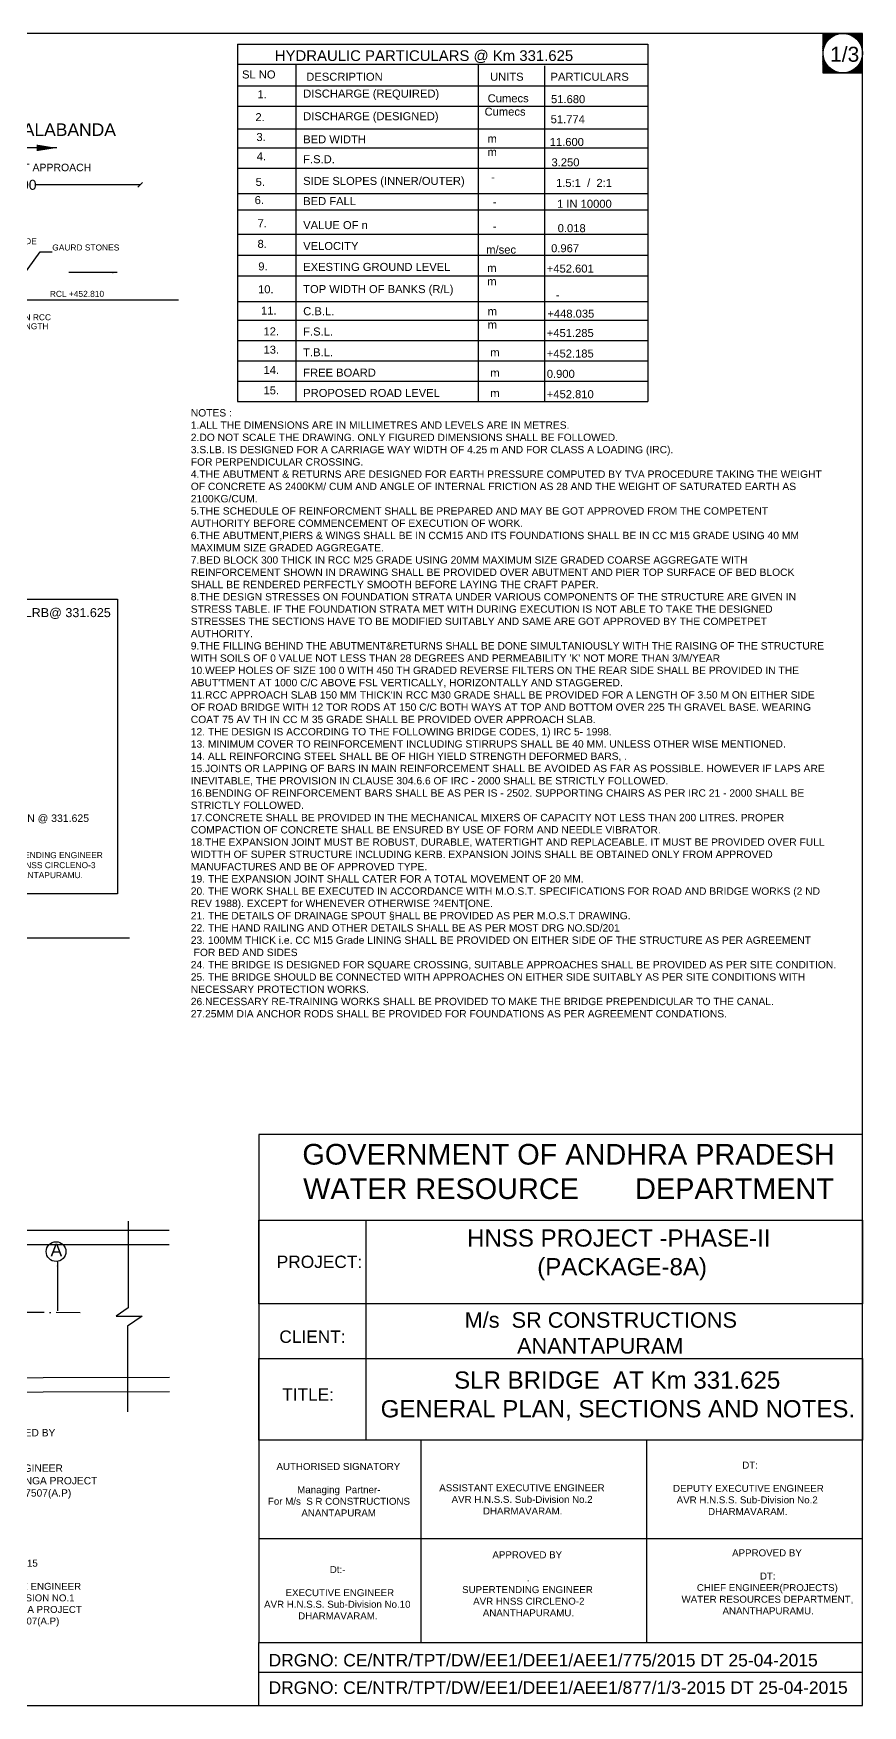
# Model space of a CAD drawing. Header units: millimetres. Extents: x 5124 to 3404099, y 2311 to 45957502.
# Drawn here: x 3387514 to 3404099, y 45924050 to 45957502 of the extents above; entities that cross this region are included whole.
import ezdxf

# ---------------------------------------------------------------- set-up
doc = ezdxf.new("R2010")
doc.units = ezdxf.units.MM
doc.header["$MEASUREMENT"] = 0
doc.linetypes.add('ACAD_ISO10W100', pattern=[18, 12, -3, 0, -3])
for name, color, linetype in [('DIMENSION', 7, 'Continuous'), ('DRAWING', 7, 'Continuous'), ('TEXT', 7, 'Continuous')]:
    doc.layers.add(name, color=color, linetype=linetype)
doc.styles.get("Standard").update_dxf_attribs({"font": 'arial.ttf', "height": 200})
doc.dimstyles.get("Standard").update_dxf_attribs({"dimtxt": 200, "dimasz": 110, "dimexe": 0.18, "dimexo": 0.0625, "dimgap": 0.09, "dimtad": 0, "dimtih": 1, "dimtoh": 1, "dimdec": 0, "dimzin": 0, "dimdsep": 46, "dimtxsty": 'Standard', "dimblk": 'OBLIQUE', "dimcen": 0.09, "dimse1": 1, "dimse2": 1, "dimadec": 0, "dimazin": 0, "dimtfac": 1, "dimtdec": 0, "dimtofl": 0, "dimtmove": 0, "dimatfit": 3, "dimfxl": 1, "dimtolj": 1, "dimtzin": 0, "dimarcsym": 0})

# ---------------------------------------------------------------- blocks, each defined once
blk = doc.blocks.new('_Oblique')
at = {"color": 0, "linetype": 'ByBlock', "lineweight": -2}
blk.add_line((-0.5, -0.5), (0.5, 0.5), dxfattribs=at)
blk = doc.blocks.new('*D48')
at = {"layer": 'Defpoints', "color": 0, "transparency": 16777216}
for p in [(3389649, 45954472), (3389649, 45954472), (3384725, 45952174)]:
    blk.add_point(p, dxfattribs=at)
at = {"layer": 'DRAWING', "color": 0, "lineweight": -2, "transparency": 16777216}
for p, q in [((3384725, 45954472), (3386821, 45954472)), ((3389649, 45954472), (3387554, 45954472))]:
    blk.add_line(p, q, dxfattribs=at)
at = {"layer": 'DRAWING', "color": 0, "lineweight": -2, "transparency": 16777216, "xscale": 95, "yscale": 95, "zscale": 95, "rotation": 180}
blk.add_blockref('_Oblique', (3384725, 45954472), dxfattribs=at)
at = {"layer": 'DRAWING', "color": 0, "lineweight": -2, "transparency": 16777216, "xscale": 95, "yscale": 95, "zscale": 95}
blk.add_blockref('_Oblique', (3389649, 45954472), dxfattribs=at)
at = {"layer": 'DRAWING', "color": 0, "transparency": 16777216, "insert": (3387187, 45954472), "char_height": 200, "attachment_point": 5}
blk.add_mtext('\\A1;15000', dxfattribs=at)

msp = doc.modelspace()

# ---------------------------------------------------------------- hatches: boundary and pattern name
at = {"layer": 'DIMENSION'}
h = msp.add_hatch(dxfattribs=at)
h.set_pattern_fill('ANSI31', color=256, style=0)
h.set_pattern_definition([(45, (276967.14272, -4732.3712), (-0.08838834764832, 0.08838834764832), [])])
h.paths.add_polyline_path([(3403703.5, 45957501.5), (3403305.5, 45957501.5), (3403305.5, 45956715.9), (3403641.8, 45956715.9, -0.3690245), (3403308.3, 45957106.3, -0.4142136)])
h.paths.add_polyline_path([(3404098.8, 45957501.5), (3403703.5, 45957501.5, -0.4142136), (3404098.8, 45957106.3)])
h.paths.add_polyline_path([(3404098.8, 45957106.3, -0.3690245), (3403765.2, 45956715.9), (3404098.8, 45956715.9)])

# ---------------------------------------------------------------- linework, layer by layer
at = {"layer": 'Defpoints'}
msp.add_lwpolyline([(3392019.7, 45924050.1), (3392019.7, 45925312.3)], dxfattribs=at)
at = {"layer": 'DIMENSION'}
msp.add_lwpolyline([(3404098.8, 45957501.5), (3403305.5, 45957501.5), (3403305.5, 45956715.9), (3404098.8, 45956715.9)], close=True, dxfattribs=at)
msp.add_circle((3403703.5, 45957106.3), 395.3, dxfattribs=at)
at = {"layer": 'DRAWING'}
msp.add_line((3389435.4, 45939400.8), (3375229.1, 45939400.8), dxfattribs=at)
for points in [[(3404098.8, 45957501.5), (3354355.4, 45957501.5), (3354355.4, 45924050.1), (3404098.8, 45924050.1)], [(3381826.9, 45946185.9), (3389194, 45946185.9), (3389194, 45940287), (3381826.9, 45940287)]]:
    msp.add_lwpolyline(points, close=True, dxfattribs=at)
for points in [[(3384725.5, 45952174), (3390417.8, 45952174)], [(3374974.8, 45933558), (3390231.8, 45933558)], [(3389405.6, 45933740.3), (3389405.6, 45932006.4), (3389169.3, 45931842.3), (3389688.9, 45931842.3), (3389394.7, 45931640), (3389394.7, 45929925.7)], [(3374974.8, 45933274.1), (3390231.8, 45933274.1)], [(3382653.5, 45930598.3), (3390235.1, 45930617.4)], [(3382653.2, 45930314.3), (3390235.8, 45930333.5)]]:
    msp.add_lwpolyline(points, dxfattribs=at)
at = {"layer": 'DRAWING', "linetype": 'ACAD_ISO10W100', "ltscale": 40}
msp.add_lwpolyline([(3388449.5, 45931909.5), (3358031.2, 45931947.9)], dxfattribs=at)
at = {"layer": 'DRAWING'}
msp.add_circle((3387966.3, 45933131.4), 196.9, dxfattribs=at)
at = {"layer": 'TEXT', "ltscale": 0.02}
for points in [[(3391597.3, 45957286.8), (3399803.5, 45957286.8)], [(3391597.3, 45956884.3), (3399803.5, 45956884.3)], [(3392763.3, 45956884.3), (3392763.3, 45950137.1)], [(3396408.8, 45956884.3), (3396408.8, 45950137.1)], [(3397739.3, 45956851.5), (3397739.3, 45950137.1)], [(3391597.3, 45956454.3), (3399803.5, 45956454.3)], [(3391597.3, 45956047.6), (3399803.5, 45956047.6)], [(3391597.3, 45955594.3), (3399803.5, 45955594.3)], [(3391597.3, 45955210.8), (3399803.5, 45955210.8)], [(3391597.3, 45954804), (3399803.5, 45954804)], [(3391597.3, 45954300.1), (3399803.5, 45954300.1)], [(3391597.3, 45953974.7), (3399803.5, 45953974.7)], [(3391597.3, 45953486.5), (3399803.5, 45953486.5)], [(3391597.3, 45953068.2), (3399803.5, 45953068.2)], [(3391597.3, 45952649.8), (3399803.5, 45952649.8)], [(3391597.3, 45952135.9), (3399803.5, 45952135.9)], [(3391597.3, 45951764), (3399803.5, 45951764)], [(3391597.3, 45951357.3), (3399803.5, 45951357.3)], [(3391597.3, 45950950.5), (3399803.5, 45950950.5)], [(3391597.3, 45950543.8), (3399803.5, 45950543.8)], [(3391597.3, 45950137.1), (3399803.5, 45950137.1)]]:
    msp.add_lwpolyline(points, dxfattribs=at)
at = {"layer": 'TEXT'}
for points in [[(3391597.3, 45957286.8), (3391597.3, 45950137.1)], [(3399803.5, 45957286.8), (3399803.5, 45950137.1)], [(3394164.6, 45933760.3), (3394164.6, 45929357.4)], [(3395259.9, 45929357.4), (3395259.9, 45925312.3)], [(3399775.5, 45929357.4), (3399775.5, 45925312.3)], [(3392019.7, 45927389.2), (3404098.8, 45927389.2)], [(3392019.7, 45924721), (3404098.8, 45924721)]]:
    msp.add_lwpolyline(points, dxfattribs=at)
for points in [[(3404098.8, 45935471.7), (3392019.7, 45935471.7), (3392019.7, 45925312.3), (3404098.8, 45925312.3)], [(3392019.7, 45933760.3), (3404098.8, 45933760.3), (3404098.8, 45932085.5), (3392019.7, 45932085.5)], [(3392019.7, 45930991.8), (3404098.8, 45930991.8), (3404098.8, 45929357.4), (3392019.7, 45929357.4)]]:
    msp.add_lwpolyline(points, close=True, dxfattribs=at)

# ---------------------------------------------------------------- texts
for s, height, p in [('KAPPALABANDA', 250, (3386368.8, 45955452)), ('15000MM STRAIGHT APPROACH', 150, (3385387.4, 45954745.4)), ('75TH.WEARING COAT IN CC M35 GRADE', 120, (3384293.4, 45953285.8)), ('GAURD STONES', 120, (3387890.5, 45953159.4)), ('RCL +452.810', 120, (3387841.9, 45952232)), ('150 THICK APPROACH SLAB IN RCC', 120, (3384949.8, 45951763.7)), ('M30 ,3500 LENGTH', 120, (3386296.8, 45951584)), ('THE TRAIL PIT PARTICULARS FOR SLAB SLRB@ 331.625', 180, (3382210.9, 45945824.5)), ("CERTIFIED THAT THE TP'S CLASSIFICATION @ 331.625", 150, (3383064, 45941727)), ('A', 250, (3387856.4, 45933039.4)), ('APPROVED BY ', 146.557, (3386484.7, 45929435.8)), ('N.T.R-TELUGU GANGA PROJECT', 146.557, (3385551.6, 45928475.8)), ('TIRUPATHI-517507(A.P)', 146.557, (3385972.6, 45928230.7))]:
    msp.add_text(s, height=height, dxfattribs=at).set_placement(p)
at = {"layer": 'TEXT', "attachment_point": 1}
for s, insert, char_height, width in [('\\PHYDRAULIC PARTICULARS @ Km 331.625', (3392341.8, 45957520.1), 213.424, 9076.723), ('1/3', (3403450, 45957235.2), 300, 425.761), (' SL NO', (3391624.3, 45956760.8), 160.07, 1180.245), (' DESCRIPTION ', (3392909.8, 45956715.5), 160.068, 2727.996), ('UNITS', (3396648, 45956715.5), 160.07, 1062.344), ('PARTICULARS', (3397857.4, 45956715.5), 160.068, 2544.491), ('1.', (3391995.1, 45956365.4), 160.07, 236.297), ('DISCHARGE (REQUIRED)', (3392909.8, 45956378.7), 160.068, 4463.254), (' Cumecs \\PCumecs \\P ', (3396538.1, 45956284.1), 160.07, 998.575), ('51.680', (3397867.5, 45956267), 160.07, 880.985), ('2.', (3391954.1, 45955907.1), 160.07, 236.297), ('DISCHARGE (DESIGNED)', (3392909.8, 45955925.4), 160.068, 4442.825), ('\\P51.774', (3397859.8, 45956131.5), 160.07, 1089.976), ('3.', (3391974.1, 45955509.3), 160.07, 236.297), ('BED WIDTH', (3392909.8, 45955463.4), 160.07, 2020.551), ('m \\Pm ', (3396597.9, 45955476.8), 160.07, 188.231), ('11.600', (3397841, 45955410.4), 160.07, 583.007), ('4.', (3391979.9, 45955122.3), 160.07, 236.297), ('F.S.D.', (3392909.8, 45955065.3), 160.07, 986.591), ('3.250', (3397876.8, 45955003.6), 160.07, 731.996), ('5.', (3391958.5, 45954611.4), 160.07, 236.297), ('SIDE SLOPES (INNER/OUTER)', (3392909.8, 45954631.2), 160.068, 16267.8), ('-', (3396670.3, 45954708.6), 160.1, 188.231), ('1.5:1  /  2:1', (3397967.5, 45954591.5), 160.068, 1173.002), ('6.', (3391939, 45954248.1), 160.07, 236.297), ('BED FALL', (3392909.8, 45954227.2), 160.07, 1708.862), ('-', (3396704.7, 45954212.8), 160.1, 188.231), ('1 IN 10000', (3397987.7, 45954174.2), 160.07, 1119.708), ('7.', (3391996.2, 45953784), 160.07, 236.297), ('VALUE OF n', (3392909.8, 45953747.7), 160.07, 2112.936), ('-', (3396704.7, 45953724.7), 160.1, 188.231), (' 0.018 \\P', (3397938.5, 45953686.1), 160.07, 733.042), ('8.', (3391996.2, 45953372.2), 160.07, 236.297), ('VELOCITY', (3392909.8, 45953329.4), 160.07, 1826.74), ('m/sec', (3396571.3, 45953257), 160.07, 694.323), ('0.967', (3397868.5, 45953284.4), 160.07, 732.65), ('9.', (3392011.5, 45952921.3), 160.07, 236.297), ('EXESTING GROUND LEVEL', (3392909.8, 45952911), 160.068, 4200.872), ('m \\Pm ', (3396591.8, 45952889.6), 160.07, 188.231), ('+452.601', (3397782.6, 45952877.7), 160.07, 1187.073), ('10.', (3392006.6, 45952463.6), 160.07, 236.297), ('TOP WIDTH OF BANKS (R/L)', (3392909.8, 45952467), 160.068, 4956.098), ('-', (3397963.9, 45952350.8), 160.1, 1327.822), ('11.', (3392066, 45952035), 160.07, 236.297), ('C.B.L.', (3392909.8, 45952025.3), 160.07, 978.275), ('m \\Pm ', (3396600.2, 45952022.8), 160.07, 188.231), ('+448.035', (3397793.8, 45951976.2), 160.07, 1187.073), ('12.', (3392115.5, 45951621.1), 160.07, 236.297), ('F.S.L.', (3392909.8, 45951618.5), 160.07, 925.121), ('13.', (3392116.2, 45951255.5), 160.07, 236.297), ('\\P+451.285', (3397782.6, 45951856.2), 160.07, 1187.073), ('T.B.L.', (3392909.8, 45951203), 160.07, 946.817), ('m ', (3396652.8, 45951200.6), 160.07, 321.96), ('+452.185', (3397782.6, 45951178.4), 160.07, 1187.073), ('14.', (3392116.2, 45950848.7), 160.07, 236.297), ('FREE BOARD', (3392909.8, 45950796.2), 160.07, 2428.308), ('m ', (3396652.8, 45950793.8), 160.07, 321.96), ('0.900', (3397782.6, 45950771.7), 160.07, 1187.073), ('15.', (3392116.2, 45950442), 160.07, 236.297), ('PROPOSED ROAD LEVEL', (3392909.8, 45950389.5), 160.068, 3131.814), ('m ', (3396652.8, 45950387.1), 160.07, 321.96), ('+452.810', (3397782.6, 45950365), 160.07, 1187.073), ("NOTES :\\P1.ALL THE DIMENSIONS ARE IN MILLIMETRES AND LEVELS ARE IN METRES. \\P2.DO NOT SCALE THE DRAWING. ONLY FIGURED DIMENSIONS SHALL BE FOLLOWED. \\P3.S.LB. IS DESIGNED FOR A CARRIAGE WAY WIDTH OF 4.25 m AND FOR CLASS A LOADING (IRC). \\PFOR PERPENDICULAR CROSSING.\\P4.THE ABUTMENT & RETURNS ARE DESIGNED FOR EARTH PRESSURE COMPUTED BY TVA PROCEDURE TAKING THE WEIGHT OF CONCRETE AS 2400KM/ CUM AND ANGLE OF INTERNAL FRICTION AS 28 AND THE WEIGHT OF SATURATED EARTH AS 2100KG/CUM.\\P5.THE SCHEDULE OF REINFORCMENT SHALL BE PREPARED AND MAY BE GOT APPROVED FROM THE COMPETENT AUTHORITY BEFORE COMMENCEMENT OF EXECUTION OF WORK.\\P6.THE ABUTMENT,PIERS & WINGS SHALL BE IN CCM15 AND ITS FOUNDATIONS SHALL BE IN CC M15 GRADE USING 40 MM MAXIMUM SIZE GRADED AGGREGATE. \\P7.BED BLOCK 300 THICK IN RCC M25 GRADE USING 20MM MAXIMUM SIZE GRADED COARSE AGGREGATE WITH REINFORCEMENT SHOWN IN DRAWING SHALL BE PROVIDED OVER ABUTMENT AND PIER TOP SURFACE OF BED BLOCK SHALL BE RENDERED PERFECTLY SMOOTH BEFORE LAYING THE CRAFT PAPER.\\P8.THE DESIGN STRESSES ON FOUNDATION STRATA UNDER VARIOUS COMPONENTS OF THE STRUCTURE ARE GIVEN IN STRESS TABLE. IF THE FOUNDATION STRATA MET WITH DURING EXECUTION IS NOT ABLE TO TAKE THE DESIGNED STRESSES THE SECTIONS HAVE TO BE MODIFIED SUITABLY AND SAME ARE GOT APPROVED BY THE COMPETPET AUTHORITY.\\P9.THE FILLING BEHIND THE ABUTMENT&RETURNS SHALL BE DONE SIMULTANIOUSLY WITH THE RAISING OF THE STRUCTURE WITH SOILS OF 0 VALUE NOT LESS THAN 28 DEGREES AND PERMEABILITY 'K' NOT MORE THAN 3/M/YEAR \\P10.WEEP HOLES OF SIZE 100 0 WITH 450 TH GRADED REVERSE FILTERS ON THE REAR SIDE SHALL BE PROVIDED IN THE ABUT'TMENT AT 1000 C/C ABOVE FSL VERTICALLY, HORIZONTALLY AND STAGGERED.\\P11.RCC APPROACH SLAB 150 MM THICK'IN RCC M30 GRADE SHALL BE PROVIDED FOR A LENGTH OF 3.50 M ON EITHER SIDE OF ROAD BRIDGE WITH 12 TOR RODS AT 150 C/C BOTH WAYS AT TOP AND BOTTOM OVER 225 TH GRAVEL BASE. WEARING COAT 75 AV TH IN CC M 35 GRADE SHALL BE PROVIDED OVER APPROACH SLAB. \\P12. THE DESIGN IS ACCORDING TO THE FOLLOWING BRIDGE CODES, 1) IRC 5- 1998.\\P13. MINIMUM COVER TO REINFORCEMENT INCLUDING STIRRUPS SHALL BE 40 MM. UNLESS OTHER WISE MENTIONED.\\P14. ALL REINFORCING STEEL SHALL BE OF HIGH YIELD STRENGTH DEFORMED BARS, .\\P15.JOINTS OR LAPPING OF BARS IN MAIN REINFORCEMENT SHALL BE AVOIDED AS FAR AS POSSIBLE. HOWEVER IF LAPS ARE INEVITABLE, THE PROVISION IN CLAUSE 304.6.6 OF IRC - 2000 SHALL BE STRICTLY FOLLOWED. \\P16.BENDING OF REINFORCEMENT BARS SHALL BE AS PER IS - 2502. SUPPORTING CHAIRS AS PER IRC 21 - 2000 SHALL BE STRICTLY FOLLOWED.\\P17.CONCRETE SHALL BE PROVIDED IN THE MECHANICAL MIXERS OF CAPACITY NOT LESS THAN 200 LITRES. PROPER COMPACTION OF CONCRETE SHALL BE ENSURED BY USE OF FORM AND NEEDLE VIBRATOR. \\P18.THE EXPANSION JOINT MUST BE ROBUST, DURABLE, WATERTIGHT AND REPLACEABLE. IT MUST BE PROVIDED OVER FULL WIDTTH OF SUPER STRUCTURE INCLUDING KERB. EXPANSION JOINS SHALL BE OBTAINED ONLY FROM APPROVED MANUFACTURES AND BE OF APPROVED TYPE. \\P19. THE EXPANSION JOINT SHALL CATER FOR A TOTAL MOVEMENT OF 20 MM. \\P20. THE WORK SHALL BE EXECUTED IN ACCORDANCE WITH M.O.S.T. SPECIFICATIONS FOR ROAD AND BRIDGE WORKS (2 ND REV 1988). EXCEPT for WHENEVER OTHERWISE ?4ENT[ONE.\\P21. THE DETAILS OF DRAINAGE SPOUT §HALL BE PROVIDED AS PER M.O.S.T DRAWING. \\P22. THE HAND RAILING AND OTHER DETAILS SHALL BE AS PER MOST DRG NO.SD/201 \\P23. 100MM THICK i.e. CC M15 Grade LINING SHALL BE PROVIDED ON EITHER SIDE OF THE STRUCTURE AS PER AGREEMENT        FOR BED AND SIDES \\P24. THE BRIDGE IS DESIGNED FOR SQUARE CROSSING, SUITABLE APPROACHES SHALL BE PROVIDED AS PER SITE CONDITION. \\P25. THE BRIDGE SHOULD BE CONNECTED WITH APPROACHES ON EITHER SIDE SUITABLY AS PER SITE CONDITIONS WITH NECESSARY PROTECTION WORKS. \\P26.NECESSARY RE-TRAINING WORKS SHALL BE PROVIDED TO MAKE THE BRIDGE PREPENDICULAR TO THE CANAL.\\P27.25MM DIA ANCHOR RODS SHALL BE PROVIDED FOR FOUNDATIONS AS PER AGREEMENT CONDATIONS.\\P ", (3390661.5, 45949985.5), 147.1741, 12733.737), ('\\pi4215.2; \\P\\pi4238.5;\\P\\pi4191.9;  \\P\\pi3116.3;SUPERTENDING ENGINEER                \\P\\pi3259.5; AVR HNSS CIRCLENO-3    \\P\\pi3519.3;ANANTAPURAMU.', (3383531.5, 45941723.1), 120, 8476.996), ('PROJECT:', (3392380.2, 45933051.1), 247.44, 2308.724), ('\\pi1266.6;M/s  SR CONSTRUCTIONS \\P\\pi2316.2;ANANTAPURAM', (3394872.3, 45931919.4), 310.631, 7926.955), ('CLIENT:', (3392432.6, 45931553.5), 247.44, 2308.724), ('\\pi2103.8;SLR BRIDGE  AT Km 331.625\\P\\pi633.83;GENERAL PLAN, SECTIONS AND NOTES.', (3393825.2, 45930734.2), 344.419, 10691.719), ('TITLE:', (3392489.6, 45930393.8), 247.44, 1341.785), ('CHIEF  ENGINEER', (3386305.4, 45928872.7), 146.557, 4116.147), ('\\pi2257.8;AUTHORISED SIGNATORY\\P\\pi3494.5;\\P\\pi2672.2;Managing  Partner-\\P\\pi2086.5;For M/s  S R CONSTRUCTIONS\\P\\pi2756.1;ANANTAPURAM', (3390117.6, 45928902.5), 139.243, 6989.005), ('\\pi3292.3;  DT:\\P\\pi3494.5;\\P\\pi1960.9; DEPUTY EXECUTIVE ENGINEER\\P\\pi2088.9;AVR H.N.S.S. Sub-Division No.2\\P\\pi2716.1;DHARMAVARAM.', (3398292.6, 45928929.8), 139.243, 6989.005), ('\\pi3494.5;\\P\\P\\pi1842;ASSISTANT EXECUTIVE ENGINEER\\P\\pi2088.9;AVR H.N.S.S. Sub-Division No.2\\P\\pi2716.1;DHARMAVARAM.', (3393789.4, 45928940.7), 139.243, 6989.005), ('\\pi3164.2;// t.c.f //\\P\\pi3481.9;\\P\\pi2841.5;Dt:-  13-5-2015\\P\\pi3481.9;\\P\\pi1953.8; DEPUTY EXECUTIVE ENGINEER\\P\\pi2134;DESIGNS SUB-DIVISION NO.1\\P\\pi1956.7;N.T.R-TELUGU GANGA PROJECT\\P\\pi2399.8;TIRUPATHI-517507(A.P)', (3383455.9, 45927429.8), 138.74, 6963.77), ('\\pi2798;APPROVED BY\\P\\pi3494.5;\\P\\pi3353.8;DT:   \\P\\pi2092.5;CHIEF ENGINEER(PROJECTS)                \\P\\pi1785.9;WATER RESOURCES DEPARTMENT,\\P\\pi0;^I^I^I^I       ANANTHAPURAMU.', (3398691.8, 45927175), 139.243, 6989.005), ('\\pi3348.4;Dt:- \\P\\pi3494.5;\\P\\pi2355.4;  EXECUTIVE ENGINEER\\P\\pi2034.3;AVR H.N.S.S. Sub-Division No.10\\P\\pi2716.1;DHARMAVARAM.', (3390092.9, 45926842.2), 139.243, 6989.005), ('\\pi2798;APPROVED BY\\P\\pi3494.5;\\P\\pi3484.8;.  \\P\\pi2192.3;SUPERTENDING ENGINEER                \\P\\pi2359.3; AVR HNSS CIRCLENO-2\\P\\pi0;^I^I^I^I       ANANTHAPURAMU.', (3393896.5, 45927135.7), 139.243, 6989.005), ('\\pi1654.4;DRGNO: CE/NTR/TPT/DW/EE1/DEE1/AEE1/775/2015 DT 25-04-2015', (3390563.1, 45925083.1), 250, 14253.827), ('\\pi1353.5;DRGNO: CE/NTR/TPT/DW/EE1/DEE1/AEE1/877/1/3-2015 DT 25-04-2015', (3390862.4, 45924534.5), 250, 14253.827)]:
    msp.add_mtext(s, dxfattribs=dict(at, insert=insert, char_height=char_height, width=width))
at = {"layer": 'TEXT', "color": 7, "width": 11786.891, "attachment_point": 5}
for s, insert, char_height in [('GOVERNMENT OF ANDHRA PRADESH\\PWATER RESOURCE       DEPARTMENT', (3398217.7, 45934731.5), 413.303), ('HNSS PROJECT -PHASE-II\\P (PACKAGE-8A)', (3399222.1, 45933065.1), 344.419)]:
    msp.add_mtext(s, dxfattribs=dict(at, insert=insert, char_height=char_height))

# ---------------------------------------------------------------- dimensions: what is measured, and where the dimension line sits
at = {"layer": 'DRAWING'}
dim = msp.add_linear_dim(base=(3389649.4, 45954472.1), p1=(3384725.5, 45952174), p2=(3389649.4, 45954472.1), angle=180, text='15000', dimstyle='Standard', override={"dimasz": 95, "dimarcsym": 1}, dxfattribs=at)
dim.commit()
dim.dimension.update_dxf_attribs({"geometry": '*D48', "text_midpoint": (3387187.4, 45954472.1)})

# ---------------------------------------------------------------- leaders
for points, override in [([(3387979.3, 45955212.1), (3386906.4, 45955212.1)], {"dimasz": 400, "dimgap": 0.09, "dimtad": 0, "dimarcsym": 1}), ([(3387167, 45952465.7), (3387649.9, 45953135.2), (3387890.5, 45953135.2)], {"dimasz": 95, "dimgap": 0.09, "dimtad": 0, "dimarcsym": 1}), ([(3389187.2, 45952717.7), (3388221.4, 45952717.7)], {"dimasz": 95, "dimgap": 0.09, "dimtad": 0, "dimarcsym": 1}), ([(3387995.7, 45932933), (3387997, 45931947.2)], {"dimasz": 95, "dimgap": 0.09, "dimtad": 0, "dimarcsym": 1})]:
    msp.add_leader(points, dimstyle='Standard', override=override, dxfattribs=at)

doc.saveas('drawing.dxf')
